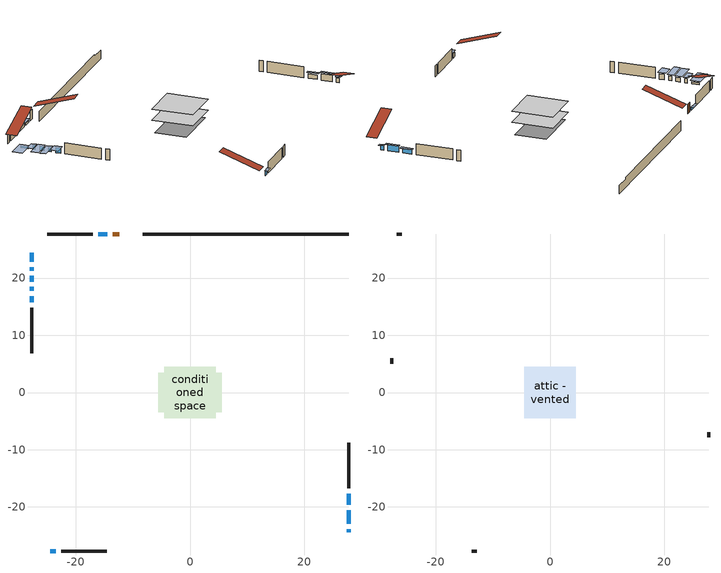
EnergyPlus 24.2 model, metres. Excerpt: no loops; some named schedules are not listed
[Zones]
conditioned space
 floor adiabatic (AdiabaticFloorConstruction): -4.52,-4.52 -4.52,4.52 4.52,4.52 4.52,-4.52 z0.47
 floor foundation (Slab1 construction): -5.53,-3.45 -5.53,3.45 5.53,3.45 5.53,-3.45 z-1.76
 wall outside (AdiabaticWallConstruction 1): -12.4,27.7 -13.52,27.7 z0.47:2.5
 wall outside (AdiabaticWallConstruction): 27.7,-24.45 27.7,-23.87 / -27.7,21.9 -27.7,21.31 z0.47:1.39; -27.7,24.45 -27.7,22.82 / -14.45,27.7 -16.08,27.7 z0.47:0.85; 27.7,-22.94 27.7,-20.57 z0.47:1.82; 27.7,-19.65 27.7,-17.66 / -27.7,20.38 -27.7,19.39 / -27.7,18.46 -27.7,17.77 / -24.45,-27.7 -23.46,-27.7 z0.47:1.44; -27.7,16.85 -27.7,15.75 z0.47:1.64
 wall outside (Wall1 construction): -17.01,27.7 -24.96,27.7 / -22.53,-27.7 -14.58,-27.7 / -27.7,14.83 -27.7,6.88 / 27.7,-16.74 27.7,-8.79 z0.47:2.91
 wall foundation (FoundationWall1 construction): -8.22,27.7,-1.76 -8.22,27.7,0.47 24.11,27.7,0.47 24.11,27.7,0.12 27.7,27.7,0.12 27.7,27.7,-1.76
 window (WindowConstruction 6): 27.7,-24.45 27.7,-23.87 z0.47:1.38
 window (WindowConstruction 8): -27.7,24.45 -27.7,22.82 z0.47:0.85
 window (WindowConstruction 9): -14.45,27.7 -16.08,27.7 z0.47:0.85
 window (WindowConstruction 7): -27.7,21.89 -27.7,21.31 z0.47:1.38
 window (WindowConstruction): 27.7,-22.94 27.7,-20.58 z0.47:1.82
 window (WindowConstruction 1): 27.7,-19.65 27.7,-17.67 z0.47:1.44
 window (WindowConstruction 2): -27.7,20.38 -27.7,19.39 z0.47:1.44
 window (WindowConstruction 3): -27.7,18.46 -27.7,17.77 z0.47:1.44
 window (WindowConstruction 4): -27.7,16.85 -27.7,15.75 z0.47:1.64
 window (WindowConstruction 5): -24.45,-27.7 -23.46,-27.7 z0.47:1.44
 door (Door): -12.4,27.7 -13.52,27.7 z0.47:2.5
 ceiling adiabatic (AdiabaticFloorConstruction): 4.52,-4.52 4.52,4.52 -4.52,4.52 -4.52,-4.52 z0.47
attic - vented
 floor to conditioned space (Floor1 construction Reversed): -4.52,-4.52 -4.52,4.52 4.52,4.52 4.52,-4.52 z2.91
 wall outside (Wall2 construction): -25.89,27.7 -26.77,27.7 / -13.65,-27.7 -12.77,-27.7 / -27.7,5.95 -27.7,5.06 / 27.7,-7.86 27.7,-6.97 z0.47:2.91
 roof outside (Roof1 construction): -11.47,27.7,2.91 -11.47,18.89,5.85 -9.15,18.89,5.85 -9.15,27.7,2.91; -25.38,-27.7,2.91 -25.38,-18.89,5.85 -27.7,-18.89,5.85 -27.7,-27.7,2.91; -27.7,25.38,2.91 -18.89,25.38,5.85 -18.89,27.7,5.85 -27.7,27.7,2.91; 27.7,-25.38,2.91 18.89,-25.38,5.85 18.89,-27.7,5.85 27.7,-27.7,2.91
shading: 27.7,-23.57 27.7,-24.75 28.31,-24.75 28.31,-23.57 z1.68; -27.7,22.52 -27.7,24.75 -31.97,24.75 -31.97,22.52 z1.15; -16.38,27.7 -14.15,27.7 -14.15,28.31 -16.38,28.31 z1.15; -27.7,21.01 -27.7,22.19 -30.15,22.19 -30.15,21.01 z1.68; 27.7,-20.28 27.7,-23.24 28.31,-23.24 28.31,-20.28 z2.12; 27.7,-17.37 27.7,-19.94 28.31,-19.94 28.31,-17.37 z1.73; -27.7,19.09 -27.7,20.68 -31.97,20.68 -31.97,19.09 z1.73; -27.7,17.48 -27.7,18.76 -31.97,18.76 -31.97,17.48 z1.73; -27.7,15.46 -27.7,17.14 -30.15,17.14 -30.15,15.46 z1.94; -23.16,-27.7 -24.75,-27.7 -24.75,-28.31 -23.16,-28.31 z1.73
[Building]
Building 1: Terrain=Suburbs
[Site:Location]
Charlottetown AP_PE: Latitude {deg}=46.29; Longitude {deg}=-63.12; Time Zone {hr}=-4; Elevation {m}=48; Keep Site Location Information=Yes
[Site:GroundTemperature:Shallow]
1.81207, -0.126142, -0.281361, 0.638419, 4.33082, 8.00603, 11.1922, 13.2106, 13.3821, 11.7405, 8.63552, 5.07305
[Site:WaterMainsTemperature]
Calculation Method=Schedule; Temperature Schedule=mains temperature schedule
[Material] Roughness=Rough; Thermal Absorptance=0.9
Name | Thickness {m} | Conductivity {W/m-K} | Density {kg/m3} | Specific Heat {J/kg-K} | Solar Absorptance | Visible Absorptance
asphalt or fiberglass shingles | 0.00635 | 0.162714 | 1121.4 | 1465.45 | 0.4 | 0.4
ceiling loosefill ins | 0.169333 | 0.0480833 | 16.02 | 1046.75 | 0.7 | 0.7
ceiling stud and cavity | 0.1397 | 0.0771013 | 65.682 | 1177.47 | 0.7 | 0.7
concrete 4.0 in. | 0.1016 | 1.803125 | 2242.8 | 837.4 | 0.7 | 0.7
concrete 8.0 in. | 0.2032 | 1.803125 | 2242.8 | 837.4 | 0.7 | 0.7
door material | 0.04445 | 0.188738 | 512.64 | 1214.23 | 0.7 | 0.7
exterior vertical ins | 0.0103616 | 0.029427 | 32.04 | 1214.23 | 0.7 | 0.7
floor covering | 0.0127 | 0.0433444 | 54.468 | 1339.84 | 0.6 | 0.6
floor rigid ins; wall rigid ins 1 | 0.512978 | 0.029427 | 32.04 | 1214.23 | 0.7 | 0.7
floor stud and cavity | 0.1397 | 1.75129 | 37.0049 | 1207.88 | 0.7 | 0.7
furniture material conditioned space 1 | 0.1524 | 0.115458 | 640.8 | 1214.23 | 0.6 | 0.6
gypsum board | 0.0127 | 0.160291 | 801 | 837.4 | 0.6 | 0.6
gypsum board 1 | 0.0127 | 0.160291 | 801 | 837.4 | 0.7 | 0.7
osb sheathing 0.5 in. | 0.0127 | 0.115458 | 512.64 | 1214.23 | 0.7 | 0.7
osb sheathing 0.75 in. | 0.01905 | 0.115458 | 512.64 | 1214.23 | 0.7 | 0.7
wall rigid ins | 0.051816 | 0.029427 | 32.04 | 1214.23 | 0.7 | 0.7
wall stud and cavity | 0.1397 | 0.312365 | 139.0536 | 1170.24 | 0.7 | 0.7
wall stud and cavity 1 | 0.0889 | 6.1454 | 50.32683 | 1063.81 | 0.6 | 0.6
wall stud and cavity 2 | 0.0889 | 0.380278 | 52.3479 | 1209.89 | 0.7 | 0.7
wall stud and cavity 3 | 0.0889 | 0.391764 | 83.0341 | 1211.67 | 0.7 | 0.7
wood siding | 0.0254 | 0.102417 | 544.68 | 1172.36 | 0.4 | 0.4
wood siding 1 | 0.00254 | 0.102417 | 544.68 | 1172.36 | 0.4 | 0.4
wood siding 2; wood siding 3 | 0.0254 | 0.102417 | 544.68 | 1172.36 | 0.7 | 0.7
[WindowMaterial:SimpleGlazingSystem]
Name | U-Factor {W/m2-K} | Solar Heat Gain Coefficient
WindowMaterial | 2.79301 | 0.64
WindowMaterial 1 | 4.97733 | 0.59
WindowMaterial 2 | 3.029213 | 0.48
WindowMaterial 3 | 5.14654 | 0.62
WindowMaterial 4 | 3.01559 | 0.52
WindowMaterial 5 | 4.64631 | 0.52
WindowMaterial 6 | 4.22103 | 0.42
WindowMaterial 7 | 2.74929 | 0.41
[Construction]
AdiabaticFloorConstruction: floor stud and cavity, floor rigid ins, osb sheathing 0.75 in., floor covering
AdiabaticWallConstruction: wood siding 2, wall rigid ins 1, wall stud and cavity 2, gypsum board
AdiabaticWallConstruction 1: wood siding 3, wall rigid ins 1, wall stud and cavity 2, gypsum board
Door: door material
Floor1 construction Reversed: gypsum board, ceiling stud and cavity, ceiling loosefill ins
FoundationWall1 construction: concrete 8.0 in., gypsum board 1
furniture construction conditioned space 1: furniture material conditioned space 1
PartitionWallConstruction: gypsum board, wall stud and cavity 3, gypsum board
Roof1 construction: asphalt or fiberglass shingles
Slab1 construction: concrete 4.0 in.
Wall1 construction: wood siding, wall rigid ins, osb sheathing 0.5 in., wall stud and cavity, gypsum board
Wall2 construction: wood siding 1, wall stud and cavity 1
WindowConstruction: WindowMaterial
WindowConstruction 1; WindowConstruction 2: WindowMaterial 1
WindowConstruction 3: WindowMaterial 2
WindowConstruction 4: WindowMaterial 3
WindowConstruction 5: WindowMaterial 4
WindowConstruction 6; WindowConstruction 7: WindowMaterial 5
WindowConstruction 8: WindowMaterial 6
WindowConstruction 9: WindowMaterial 7
[Zone] Multiplier=1; Part of Total Floor Area=Yes
Name | Volume {m3}
attic - vented | 39.0638
conditioned space | 390.1
[Space]
Name | Zone | Volume {m3}
attic - vented 1 | attic - vented | 39.0638
conditioned space 1 | conditioned space | 390.1
[ZoneInfiltration:EffectiveLeakageArea]
infil attic - vented 1: Zone or Space=attic - vented 1; Schedule=Always On Discrete; Effective Air Leakage Area {cm2}=2933.73; Stack Coefficient=0.000373879; Wind Coefficient=1.30643e-05
[ZoneMixing]
whole house fan mix: Zone or Space=attic - vented; Schedule=Always On Continuous; Design Flow Rate Calculation Method=Flow/Zone; Design Flow Rate {m3/s}=0; Source Zone or Space=conditioned space
[SurfaceProperty:ExposedFoundationPerimeter]
Slab1: Exposed Perimeter Calculation Method=TotalExposedPerimeter; Total Exposed Perimeter {m}=35.92
[InternalMass] Zone or ZoneList=conditioned space; Space or SpaceList=conditioned space 1
Name | Construction | Surface Area {m2}
furniture mass conditioned space 1 | furniture construction conditioned space 1 | 63.3021
partition wall mass | PartitionWallConstruction | 158.255
[Lights]
interior lighting: Zone or ZoneList or Space or SpaceList=conditioned space 1; Schedule=interior lighting schedule; Design Level Calculation Method=LightingLevel; Lighting Level {W}=343.2; Return Air Fraction=0; Fraction Radiant=0.6; Fraction Visible=0.2; Fraction Replaceable=1
[People]
occupants: Zone or ZoneList or Space or SpaceList=conditioned space 1; Number of People Schedule=occupants schedule; Number of People Calculation Method=People; Number of People=3; Fraction Radiant=0.314171; Sensible Heat Fraction=0.56303; Activity Level Schedule=occupants activity schedule; Carbon Dioxide Generation Rate {m3/s-W}=0; Enable ASHRAE 55 Comfort Warnings=No; Mean Radiant Temperature Calculation Type=EnclosureAveraged
[ElectricEquipment] Zone or ZoneList or Space or SpaceList=conditioned space 1; Design Level Calculation Method=EquipmentLevel
Name | Schedule | Design Level {W} | Fraction Latent | Fraction Radiant | Fraction Lost
clothes dryer | clothes dryer schedule | 140.772 | 0.015 | 0.081 | 0.85
clothes washer | clothes washer schedule | 32.1985 | 0.03 | 0.162 | 0.7
cooking range | cooking range schedule | 215.147 | 0.08 | 0.432 | 0.2
dishwasher | dishwasher schedule | 66.8632 | 0.3 | 0.18 | 0.4
fridge | fridge schedule | 72.9452 | 0 | 0.6 | 0
mech vent house fan | mech vent house fan schedule | 0 | 0 | 0 | 1
mech vent house fan cfis | mech vent house fan cfis schedule | 0 | 0 | 0 | 0
misc plug loads | misc plug loads schedule | 494.7 | 0.045 | 0.513 | 0.1
whole house fan | Always On Discrete | 0 | 0 | 0 | 1
[OtherEquipment] Zone or ZoneList or Space or SpaceList=conditioned space 1; Design Level Calculation Method=EquipmentLevel
Name | Fuel Type | Schedule | Design Level {W} | Fraction Latent | Fraction Radiant | Fraction Lost
clothes dryer 1 | Electricity | clothes dryer schedule | 0 | 0.015 | 0.081 | 0.85
cooking range 1 | Electricity | cooking range schedule | 0 | 0.08 | 0.432 | 0.2
general water use latent | None | general water use schedule | 62.594 | 1 | 0 | 0
general water use sensible | None | general water use schedule | -61.6891 | 0 | 0.6 | 0
mech vent house fan latent load | None | Always On Discrete | 0 | 1 | 0 | 0
mech vent house fan sensible load | None | Always On Discrete | 0 | 0 | 0 | 0
water heater energy adjustment1 | FuelOilNo2 | Always On Discrete | 0.01 | 0 | 0 | 1
[ZoneInfiltration:DesignFlowRate] Zone or ZoneList or Space or SpaceList=conditioned space 1; Schedule=Always On Discrete; Design Flow Rate Calculation Method=Flow/Zone; Design Flow Rate {m3/s}=0
infil flow; natural vent flow; whole house fan flow
[Foundation:Kiva]
Foundation Kiva 1: Initial Indoor Air Temperature {C}=18; Wall Height Above Grade {m}=0.470002; Wall Depth Below Slab {m}=0.2032; Custom Block Material Name 1=exterior vertical ins; Custom Block Depth 1 {m}=2.23001; Custom Block X Position 1 {m}=0.2159; Custom Block Z Position 1 {m}=0
[Foundation:Kiva:Settings]
Soil Conductivity {W/m-K}=0.849921; Soil Density {kg/m3}=1842.3; Soil Specific Heat {J/kg-K}=418.7; Ground Solar Absorptivity=0.9; Ground Thermal Absorptivity=0.9; Ground Surface Roughness {m}=0.03; Far-Field Width {m}=40; Deep-Ground Boundary Condition=ZeroFlux; Deep-Ground Depth {m}=40; Minimum Cell Dimension {m}=0.2; Maximum Cell Growth Coefficient=3; Simulation Timestep=Timestep
[Exterior:Lights]
exterior lighting: Schedule=exterior lighting schedule; Design Level {W}=75.6
[EnergyManagementSystem:GlobalVariable]
infil_program_Qfan
infil_program_Qinf
natural_vent_program_Qnv
natural_vent_program_Qwhf
[EnergyManagementSystem:Sensor]
Name | Output:Variable or Output:Meter Index Key | Output:Variable or Output:Meter
airflow_gain | infil flow | Infiltration Sensible Heat Gain Energy
airflow_gain_1 | natural vent flow | Infiltration Sensible Heat Gain Energy
airflow_gain_2 | whole house fan flow | Infiltration Sensible Heat Gain Energy
airflow_loss | infil flow | Infiltration Sensible Heat Loss Energy
airflow_loss_1 | natural vent flow | Infiltration Sensible Heat Loss Energy
airflow_loss_2 | whole house fan flow | Infiltration Sensible Heat Loss Energy
clg_load_cond |  | Cooling:EnergyTransfer:Zone:CONDITIONED SPACE
clg_sp_s; clg_sp_s_1 | cooling setpoint | Schedule Value
clothes_dryer_exhaust_0_sch_s | clothes dryer exhaust 0 schedule | Schedule Value
cool_season | cooling season schedule | Schedule Value
htg_load_cond |  | Heating:EnergyTransfer:Zone:CONDITIONED SPACE
htg_sp_s; htg_sp_s_1 | heating setpoint | Schedule Value
ig_ee_conv | clothes dryer | Electric Equipment Convective Heating Energy
ig_ee_conv_2 | cooking range | Electric Equipment Convective Heating Energy
ig_ee_conv_4 | fridge | Electric Equipment Convective Heating Energy
ig_ee_conv_5 | misc plug loads | Electric Equipment Convective Heating Energy
ig_ee_conv_6 | whole house fan | Electric Equipment Convective Heating Energy
ig_ee_rad | clothes dryer | Electric Equipment Radiant Heating Energy
ig_ee_rad_2 | cooking range | Electric Equipment Radiant Heating Energy
ig_ee_rad_4 | fridge | Electric Equipment Radiant Heating Energy
ig_ee_rad_5 | misc plug loads | Electric Equipment Radiant Heating Energy
ig_ee_rad_6 | whole house fan | Electric Equipment Radiant Heating Energy
ig_lgt_conv | interior lighting | Lights Convective Heating Energy
ig_lgt_rad | interior lighting | Lights Radiant Heating Energy
ig_lgt_vis | interior lighting | Lights Visible Radiation Heating Energy
ig_oe_conv | clothes dryer 1 | Other Equipment Convective Heating Energy
ig_oe_conv_1 | cooking range 1 | Other Equipment Convective Heating Energy
ig_oe_conv_2 | general water use latent | Other Equipment Convective Heating Energy
ig_oe_conv_3 | general water use sensible | Other Equipment Convective Heating Energy
ig_oe_conv_4 | water heater energy adjustment1 | Other Equipment Convective Heating Energy
ig_oe_rad | clothes dryer 1 | Other Equipment Radiant Heating Energy
ig_oe_rad_1 | cooking range 1 | Other Equipment Radiant Heating Energy
ig_oe_rad_2 | general water use latent | Other Equipment Radiant Heating Energy
ig_oe_rad_3 | general water use sensible | Other Equipment Radiant Heating Energy
ig_oe_rad_4 | water heater energy adjustment1 | Other Equipment Radiant Heating Energy
ig_ppl_conv | occupants | People Convective Heating Energy
ig_ppl_rad | occupants | People Radiant Heating Energy
im_conv | furniture mass conditioned space 1 | Surface Inside Face Convection Heat Gain Energy
im_conv_1 | partition wall mass | Surface Inside Face Convection Heat Gain Energy
im_ig | furniture mass conditioned space 1 | Surface Inside Face Internal Gains Radiation Heat Gain Energy
im_ig_1 | partition wall mass | Surface Inside Face Internal Gains Radiation Heat Gain Energy
im_lgt | furniture mass conditioned space 1 | Surface Inside Face Lights Radiation Heat Gain Energy
im_lgt_1 | partition wall mass | Surface Inside Face Lights Radiation Heat Gain Energy
im_sol | furniture mass conditioned space 1 | Surface Inside Face Solar Radiation Heat Gain Energy
im_sol_1 | partition wall mass | Surface Inside Face Solar Radiation Heat Gain Energy
im_surf | furniture mass conditioned space 1 | Surface Inside Face Net Surface Thermal Radiation Heat Gain Energy
im_surf_1 | partition wall mass | Surface Inside Face Net Surface Thermal Radiation Heat Gain Energy
mv_conv | mech vent house fan | Electric Equipment Convective Heating Energy
mv_conv_1 | mech vent house fan cfis | Electric Equipment Convective Heating Energy
mv_conv_2 | mech vent house fan latent load | Other Equipment Convective Heating Energy
mv_conv_3 | mech vent house fan sensible load | Other Equipment Convective Heating Energy
mv_rad | mech vent house fan | Electric Equipment Radiant Heating Energy
mv_rad_1 | mech vent house fan cfis | Electric Equipment Radiant Heating Energy
mv_rad_2 | mech vent house fan latent load | Other Equipment Radiant Heating Energy
mv_rad_3 | mech vent house fan sensible load | Other Equipment Radiant Heating Energy
natural_vent_s | natural vent schedule | Schedule Value
out_pb_s |  | Site Outdoor Air Barometric Pressure
out_wt_s |  | Site Outdoor Air Humidity Ratio
site_vw_s |  | Site Wind Speed
ss_back_out | Window1 | Surface Window Shortwave from Zone Back Out Window Heat Transfer Rate
ss_back_out_1 | Window10 | Surface Window Shortwave from Zone Back Out Window Heat Transfer Rate
ss_back_out_2 | Window12 | Surface Window Shortwave from Zone Back Out Window Heat Transfer Rate
ss_back_out_3 | Window2 | Surface Window Shortwave from Zone Back Out Window Heat Transfer Rate
ss_back_out_4 | Window3 | Surface Window Shortwave from Zone Back Out Window Heat Transfer Rate
ss_back_out_5 | Window4 | Surface Window Shortwave from Zone Back Out Window Heat Transfer Rate
ss_back_out_6 | Window6 | Surface Window Shortwave from Zone Back Out Window Heat Transfer Rate
ss_back_out_7 | Window7 | Surface Window Shortwave from Zone Back Out Window Heat Transfer Rate
ss_back_out_8 | Window8 | Surface Window Shortwave from Zone Back Out Window Heat Transfer Rate
ss_back_out_9 | Window9 | Surface Window Shortwave from Zone Back Out Window Heat Transfer Rate
ss_conv | Door1 | Surface Inside Face Convection Heat Gain Energy
ss_conv_1 | Window1 | Surface Inside Face Convection Heat Gain Energy
ss_conv_10 | Window9 | Surface Inside Face Convection Heat Gain Energy
ss_conv_2 | Window10 | Surface Inside Face Convection Heat Gain Energy
ss_conv_3 | Window12 | Surface Inside Face Convection Heat Gain Energy
ss_conv_4 | Window2 | Surface Inside Face Convection Heat Gain Energy
ss_conv_5 | Window3 | Surface Inside Face Convection Heat Gain Energy
ss_conv_6 | Window4 | Surface Inside Face Convection Heat Gain Energy
ss_conv_7 | Window6 | Surface Inside Face Convection Heat Gain Energy
ss_conv_8 | Window7 | Surface Inside Face Convection Heat Gain Energy
ss_conv_9 | Window8 | Surface Inside Face Convection Heat Gain Energy
ss_ig | Door1 | Surface Inside Face Internal Gains Radiation Heat Gain Energy
ss_ig_1 | Window1 | Surface Inside Face Internal Gains Radiation Heat Gain Energy
ss_ig_10 | Window9 | Surface Inside Face Internal Gains Radiation Heat Gain Energy
ss_ig_2 | Window10 | Surface Inside Face Internal Gains Radiation Heat Gain Energy
ss_ig_3 | Window12 | Surface Inside Face Internal Gains Radiation Heat Gain Energy
ss_ig_4 | Window2 | Surface Inside Face Internal Gains Radiation Heat Gain Energy
ss_ig_5 | Window3 | Surface Inside Face Internal Gains Radiation Heat Gain Energy
ss_ig_6 | Window4 | Surface Inside Face Internal Gains Radiation Heat Gain Energy
ss_ig_7 | Window6 | Surface Inside Face Internal Gains Radiation Heat Gain Energy
ss_ig_8 | Window7 | Surface Inside Face Internal Gains Radiation Heat Gain Energy
ss_ig_9 | Window8 | Surface Inside Face Internal Gains Radiation Heat Gain Energy
ss_lgt | Door1 | Surface Inside Face Lights Radiation Heat Gain Energy
ss_sol | Door1 | Surface Inside Face Solar Radiation Heat Gain Energy
ss_surf | Door1 | Surface Inside Face Net Surface Thermal Radiation Heat Gain Energy
ss_surf_1 | Window1 | Surface Inside Face Net Surface Thermal Radiation Heat Gain Energy
ss_surf_10 | Window9 | Surface Inside Face Net Surface Thermal Radiation Heat Gain Energy
ss_surf_2 | Window10 | Surface Inside Face Net Surface Thermal Radiation Heat Gain Energy
ss_surf_3 | Window12 | Surface Inside Face Net Surface Thermal Radiation Heat Gain Energy
ss_surf_4 | Window2 | Surface Inside Face Net Surface Thermal Radiation Heat Gain Energy
ss_surf_5 | Window3 | Surface Inside Face Net Surface Thermal Radiation Heat Gain Energy
ss_surf_6 | Window4 | Surface Inside Face Net Surface Thermal Radiation Heat Gain Energy
ss_surf_7 | Window6 | Surface Inside Face Net Surface Thermal Radiation Heat Gain Energy
ss_surf_8 | Window7 | Surface Inside Face Net Surface Thermal Radiation Heat Gain Energy
ss_surf_9 | Window8 | Surface Inside Face Net Surface Thermal Radiation Heat Gain Energy
ss_trans_in | Window1 | Surface Window Transmitted Solar Radiation Rate
ss_trans_in_1 | Window10 | Surface Window Transmitted Solar Radiation Rate
ss_trans_in_2 | Window12 | Surface Window Transmitted Solar Radiation Rate
ss_trans_in_3 | Window2 | Surface Window Transmitted Solar Radiation Rate
ss_trans_in_4 | Window3 | Surface Window Transmitted Solar Radiation Rate
ss_trans_in_5 | Window4 | Surface Window Transmitted Solar Radiation Rate
ss_trans_in_6 | Window6 | Surface Window Transmitted Solar Radiation Rate
ss_trans_in_7 | Window7 | Surface Window Transmitted Solar Radiation Rate
ss_trans_in_8 | Window8 | Surface Window Transmitted Solar Radiation Rate
ss_trans_in_9 | Window9 | Surface Window Transmitted Solar Radiation Rate
ss_trans_out | Window1 | Surface Inside Face Initial Transmitted Diffuse Transmitted Out Window Solar Radiation Rate
ss_trans_out_1 | Window10 | Surface Inside Face Initial Transmitted Diffuse Transmitted Out Window Solar Radiation Rate
ss_trans_out_2 | Window12 | Surface Inside Face Initial Transmitted Diffuse Transmitted Out Window Solar Radiation Rate
ss_trans_out_3 | Window2 | Surface Inside Face Initial Transmitted Diffuse Transmitted Out Window Solar Radiation Rate
ss_trans_out_4 | Window3 | Surface Inside Face Initial Transmitted Diffuse Transmitted Out Window Solar Radiation Rate
ss_trans_out_5 | Window4 | Surface Inside Face Initial Transmitted Diffuse Transmitted Out Window Solar Radiation Rate
ss_trans_out_6 | Window6 | Surface Inside Face Initial Transmitted Diffuse Transmitted Out Window Solar Radiation Rate
ss_trans_out_7 | Window7 | Surface Inside Face Initial Transmitted Diffuse Transmitted Out Window Solar Radiation Rate
ss_trans_out_8 | Window8 | Surface Inside Face Initial Transmitted Diffuse Transmitted Out Window Solar Radiation Rate
ss_trans_out_9 | Window9 | Surface Inside Face Initial Transmitted Diffuse Transmitted Out Window Solar Radiation Rate
s_conv | Floor1 | Surface Inside Face Convection Heat Gain Energy
s_conv_1 | FoundationWall1 | Surface Inside Face Convection Heat Gain Energy
s_conv_2 | inferred conditioned ceiling | Surface Inside Face Convection Heat Gain Energy
s_conv_3 | inferred conditioned floor | Surface Inside Face Convection Heat Gain Energy
s_conv_4 | Slab1 | Surface Inside Face Convection Heat Gain Energy
s_conv_5 | Wall1:0 | Surface Inside Face Convection Heat Gain Energy
s_conv_6 | Wall1:180 | Surface Inside Face Convection Heat Gain Energy
s_conv_7 | Wall1:270 | Surface Inside Face Convection Heat Gain Energy
s_conv_8 | Wall1:90 | Surface Inside Face Convection Heat Gain Energy
s_ig | Floor1 | Surface Inside Face Internal Gains Radiation Heat Gain Energy
s_ig_1 | FoundationWall1 | Surface Inside Face Internal Gains Radiation Heat Gain Energy
s_ig_2 | inferred conditioned ceiling | Surface Inside Face Internal Gains Radiation Heat Gain Energy
s_ig_3 | inferred conditioned floor | Surface Inside Face Internal Gains Radiation Heat Gain Energy
s_ig_4 | Slab1 | Surface Inside Face Internal Gains Radiation Heat Gain Energy
s_ig_5 | Wall1:0 | Surface Inside Face Internal Gains Radiation Heat Gain Energy
s_ig_6 | Wall1:180 | Surface Inside Face Internal Gains Radiation Heat Gain Energy
s_ig_7 | Wall1:270 | Surface Inside Face Internal Gains Radiation Heat Gain Energy
s_ig_8 | Wall1:90 | Surface Inside Face Internal Gains Radiation Heat Gain Energy
s_lgt | Floor1 | Surface Inside Face Lights Radiation Heat Gain Energy
s_lgt_1 | FoundationWall1 | Surface Inside Face Lights Radiation Heat Gain Energy
s_lgt_2 | inferred conditioned ceiling | Surface Inside Face Lights Radiation Heat Gain Energy
s_lgt_3 | inferred conditioned floor | Surface Inside Face Lights Radiation Heat Gain Energy
s_lgt_4 | Slab1 | Surface Inside Face Lights Radiation Heat Gain Energy
s_lgt_5 | Wall1:0 | Surface Inside Face Lights Radiation Heat Gain Energy
s_lgt_6 | Wall1:180 | Surface Inside Face Lights Radiation Heat Gain Energy
s_lgt_7 | Wall1:270 | Surface Inside Face Lights Radiation Heat Gain Energy
s_lgt_8 | Wall1:90 | Surface Inside Face Lights Radiation Heat Gain Energy
s_sol | Floor1 | Surface Inside Face Solar Radiation Heat Gain Energy
s_sol_1 | FoundationWall1 | Surface Inside Face Solar Radiation Heat Gain Energy
s_sol_2 | inferred conditioned ceiling | Surface Inside Face Solar Radiation Heat Gain Energy
s_sol_3 | inferred conditioned floor | Surface Inside Face Solar Radiation Heat Gain Energy
s_sol_4 | Slab1 | Surface Inside Face Solar Radiation Heat Gain Energy
s_sol_5 | Wall1:0 | Surface Inside Face Solar Radiation Heat Gain Energy
s_sol_6 | Wall1:180 | Surface Inside Face Solar Radiation Heat Gain Energy
s_sol_7 | Wall1:270 | Surface Inside Face Solar Radiation Heat Gain Energy
s_sol_8 | Wall1:90 | Surface Inside Face Solar Radiation Heat Gain Energy
s_surf | Floor1 | Surface Inside Face Net Surface Thermal Radiation Heat Gain Energy
s_surf_1 | FoundationWall1 | Surface Inside Face Net Surface Thermal Radiation Heat Gain Energy
s_surf_2 | inferred conditioned ceiling | Surface Inside Face Net Surface Thermal Radiation Heat Gain Energy
s_surf_3 | inferred conditioned floor | Surface Inside Face Net Surface Thermal Radiation Heat Gain Energy
s_surf_4 | Slab1 | Surface Inside Face Net Surface Thermal Radiation Heat Gain Energy
s_surf_5 | Wall1:0 | Surface Inside Face Net Surface Thermal Radiation Heat Gain Energy
s_surf_6 | Wall1:180 | Surface Inside Face Net Surface Thermal Radiation Heat Gain Energy
s_surf_7 | Wall1:270 | Surface Inside Face Net Surface Thermal Radiation Heat Gain Energy
s_surf_8 | Wall1:90 | Surface Inside Face Net Surface Thermal Radiation Heat Gain Energy
[EnergyManagementSystem:Actuator]
Name | Actuated Component Unique | Actuated Component Type | Actuated Component Control Type
fridge_schedule_act | fridge schedule | Schedule:Constant | Schedule Value
infil_flow_act | infil flow | Zone Infiltration | Air Exchange Flow Rate
mech_vent_house_fan_cfis_act | mech vent house fan cfis | ElectricEquipment | Electricity Rate
mech_vent_house_fan_latent_load_act | mech vent house fan latent load | OtherEquipment | Power Level
